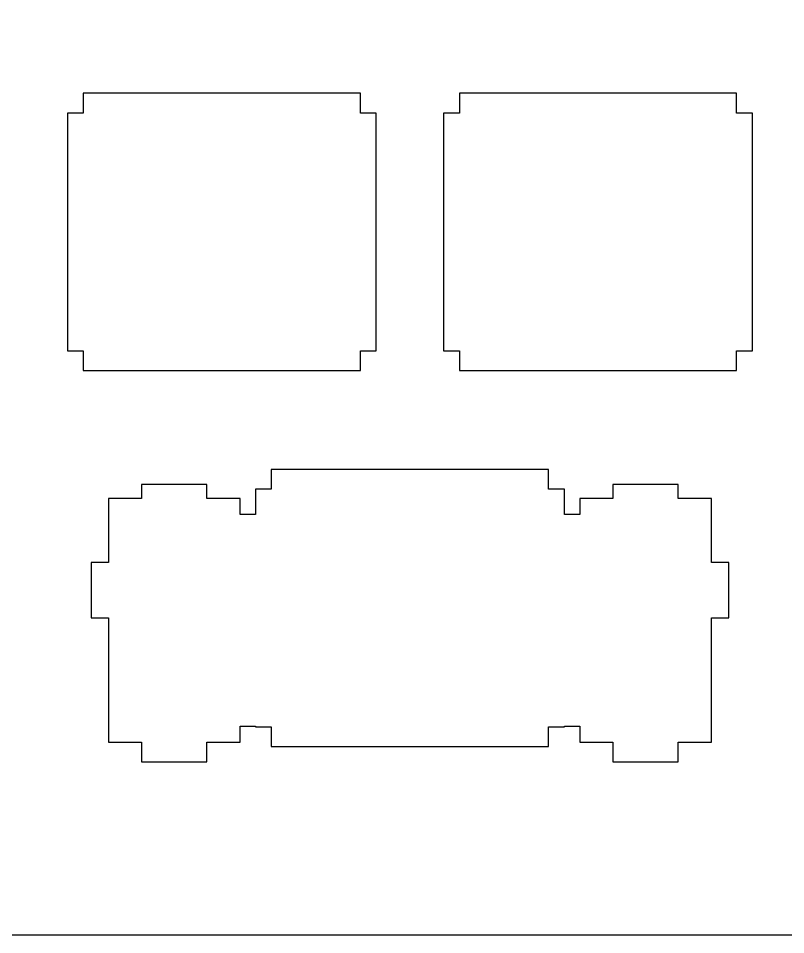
# Model space of a CAD drawing. Header units: inches. Extents: x -0.4 to 15.5, y 0 to 4.8.
# Drawn here: x 1.741 to 3.267, y 0 to 1.822 of the extents above; entities that cross this region are included whole.
import ezdxf

# ---------------------------------------------------------------- set-up
doc = ezdxf.new("R2010")
doc.units = ezdxf.units.IN
doc.header["$LTSCALE"] = 0.03937
doc.header["$MEASUREMENT"] = 0
doc.layers.add('LAYER1', color=7, linetype='CONTINUOUS')

msp = doc.modelspace()

# ---------------------------------------------------------------- linework, layer by layer
at = {"layer": 'LAYER1'}
for points in [[(0, 0), (15.51181, 0), (15.51181, 4.29134), (0, 4.29134), (0, 0)], [(2.42126, 1.16142), (2.45276, 1.16142), (2.45276, 1.63386), (2.42126, 1.63386), (2.42126, 1.67323), (1.87008, 1.67323), (1.87008, 1.63386), (1.83858, 1.63386), (1.83858, 1.16142), (1.87008, 1.16142), (1.87008, 1.12205), (2.42126, 1.12205), (2.42126, 1.16142)], [(3.16929, 1.16142), (3.20079, 1.16142), (3.20079, 1.63386), (3.16929, 1.63386), (3.16929, 1.67323), (2.61811, 1.67323), (2.61811, 1.63386), (2.58661, 1.63386), (2.58661, 1.16142), (2.61811, 1.16142), (2.61811, 1.12205), (3.16929, 1.12205), (3.16929, 1.16142)], [(2.11614, 0.38307), (2.18209, 0.38307), (2.18209, 0.41457), (2.2126, 0.41457), (2.2126, 0.41339), (2.24409, 0.41339), (2.24409, 0.37402), (2.79528, 0.37402), (2.79528, 0.41339), (2.82677, 0.41339), (2.82677, 0.41457), (2.85728, 0.41457), (2.85728, 0.38307), (2.92323, 0.38307), (2.92323, 0.34402), (3.05315, 0.34402), (3.05315, 0.38307), (3.11909, 0.38307), (3.11909, 0.62992), (3.15354, 0.62992), (3.15354, 0.74016), (3.11909, 0.74016), (3.11909, 0.86732), (3.05315, 0.86732), (3.05315, 0.8952), (2.92323, 0.8952), (2.92323, 0.86732), (2.85728, 0.86732), (2.85728, 0.83583), (2.82677, 0.83583), (2.82677, 0.88583), (2.79528, 0.88583), (2.79528, 0.9252), (2.24409, 0.9252), (2.24409, 0.88583), (2.2126, 0.88583), (2.2126, 0.83583), (2.18209, 0.83583), (2.18209, 0.86732), (2.11614, 0.86732), (2.11614, 0.8952), (1.98622, 0.8952), (1.98622, 0.86732), (1.92028, 0.86732), (1.92028, 0.74016), (1.88583, 0.74016), (1.88583, 0.62992), (1.92028, 0.62992), (1.92028, 0.38307), (1.98622, 0.38307), (1.98622, 0.34402), (2.11614, 0.34402), (2.11614, 0.38307)]]:
    msp.add_lwpolyline(points, close=True, dxfattribs=at)

doc.saveas('drawing.dxf')
